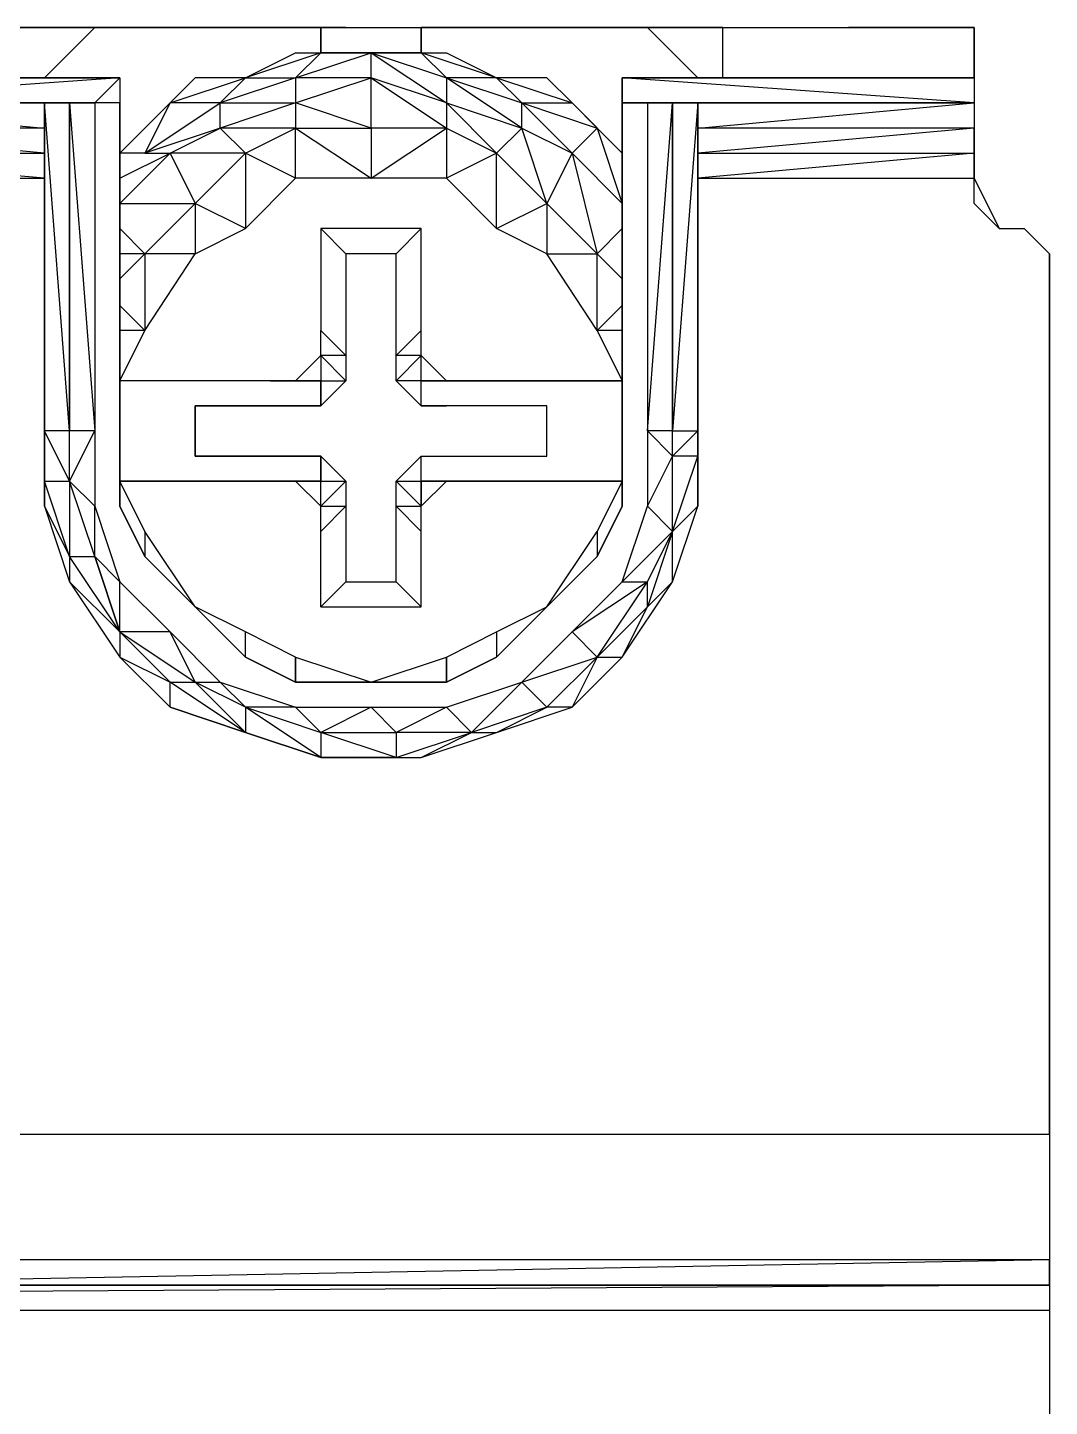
# Model space of a CAD drawing. Extents: x 0 to 75, y 0 to 130.
# Drawn here: x 56.15 to 74.81, y 104.82 to 130 of the extents above; entities that cross this region are included whole.
import ezdxf

# ---------------------------------------------------------------- set-up
doc = ezdxf.new("R2010")
doc.units = 0

# ---------------------------------------------------------------- blocks, each defined once
blk = doc.blocks.new('ezc100-1')
at = {"extrusion": (0, -2e-16, -1)}
for p, q in [((-23692.524, 27764.329), (-23700.323, 27764.329)), ((-23700.323, 27764.329), (-23692.524, 27764.329)), ((-23697.111, 27764.329), (-23698.029, 27763.411)), ((-23698.029, 27763.411), (-23697.111, 27764.329)), ((-23697.111, 27764.329), (-23698.029, 27763.411)), ((-23697.111, 27764.329), (-23687.018, 27764.329)), ((-23697.111, 27764.329), (-23687.018, 27764.329)), ((-23697.111, 27764.329), (-23692.982, 27764.329)), ((-23692.982, 27764.329), (-23697.111, 27764.329)), ((-23692.982, 27763.87), (-23692.982, 27764.329)), ((-23692.982, 27764.329), (-23692.982, 27763.87)), ((-23691.147, 27764.329), (-23691.147, 27763.87)), ((-23691.147, 27763.87), (-23691.147, 27764.329)), ((-23687.018, 27764.329), (-23691.147, 27764.329)), ((-23691.147, 27764.329), (-23687.018, 27764.329)), ((-23687.018, 27764.329), (-23686.1, 27763.411)), ((-23686.1, 27763.411), (-23687.018, 27764.329)), ((-23687.018, 27764.329), (-23686.1, 27763.411)), ((-23685.642, 27764.329), (-23687.018, 27764.329)), ((-23687.018, 27764.329), (-23685.642, 27764.329)), ((-23685.642, 27763.411), (-23685.642, 27764.329)), ((-23685.642, 27763.411), (-23685.642, 27764.329)), ((-23685.642, 27764.329), (-23681.054, 27764.329)), ((-23681.054, 27764.329), (-23683.348, 27764.329)), ((-23683.348, 27764.329), (-23681.054, 27764.329)), ((-23681.054, 27763.411), (-23681.054, 27764.329)), ((-23681.054, 27764.329), (-23681.054, 27763.411)), ((-23692.982, 27763.87), (-23694.359, 27763.411)), ((-23694.359, 27763.411), (-23693.441, 27763.87)), ((-23692.982, 27763.87), (-23693.441, 27763.411)), ((-23693.441, 27763.411), (-23692.065, 27763.87)), ((-23693.441, 27763.87), (-23692.982, 27763.87)), ((-23692.065, 27763.87), (-23692.982, 27763.87)), ((-23692.065, 27763.87), (-23692.982, 27763.87)), ((-23692.982, 27763.87), (-23691.147, 27763.87)), ((-23692.982, 27763.87), (-23692.982, 27763.87)), ((-23692.065, 27763.411), (-23692.065, 27763.87)), ((-23692.065, 27763.87), (-23690.688, 27762.952)), ((-23691.147, 27763.87), (-23692.065, 27763.87)), ((-23692.065, 27763.87), (-23690.688, 27763.411)), ((-23691.147, 27763.87), (-23692.065, 27763.87)), ((-23690.688, 27763.411), (-23691.147, 27763.87)), ((-23689.771, 27763.411), (-23691.147, 27763.87)), ((-23691.147, 27763.87), (-23690.688, 27763.87)), ((-23690.688, 27763.87), (-23689.771, 27763.411)), ((-23703.076, 27763.411), (-23696.653, 27763.411)), ((-23696.653, 27763.411), (-23703.076, 27762.952)), ((-23703.076, 27763.411), (-23696.653, 27763.411)), ((-23696.653, 27763.411), (-23703.076, 27763.411)), ((-23703.076, 27763.411), (-23696.653, 27763.411)), ((-23696.653, 27763.411), (-23703.076, 27763.411)), ((-23698.947, 27763.411), (-23696.653, 27763.411)), ((-23697.111, 27762.952), (-23696.653, 27763.411)), ((-23696.653, 27763.411), (-23696.653, 27762.952)), ((-23696.653, 27763.411), (-23696.653, 27763.411)), ((-23696.653, 27763.411), (-23696.653, 27762.952)), ((-23695.276, 27763.411), (-23695.735, 27762.952)), ((-23695.735, 27762.952), (-23694.359, 27763.411)), ((-23694.359, 27763.411), (-23695.276, 27763.411)), ((-23693.441, 27763.411), (-23694.818, 27762.952)), ((-23694.818, 27762.952), (-23694.359, 27763.411)), ((-23694.359, 27763.411), (-23693.441, 27763.411)), ((-23693.441, 27763.411), (-23693.441, 27762.952)), ((-23693.441, 27762.952), (-23692.065, 27763.411)), ((-23692.065, 27763.411), (-23693.441, 27763.411)), ((-23692.065, 27762.493), (-23692.065, 27763.411)), ((-23690.688, 27762.952), (-23692.065, 27763.411)), ((-23692.065, 27763.411), (-23690.688, 27762.493)), ((-23690.688, 27763.411), (-23690.688, 27763.411)), ((-23689.312, 27762.493), (-23690.688, 27763.411)), ((-23690.688, 27763.411), (-23689.312, 27762.952)), ((-23689.771, 27763.411), (-23690.688, 27763.411)), ((-23690.688, 27763.411), (-23690.688, 27762.952)), ((-23689.312, 27762.952), (-23689.771, 27763.411)), ((-23688.853, 27763.411), (-23689.771, 27763.411)), ((-23689.771, 27763.411), (-23688.394, 27762.952)), ((-23688.394, 27762.952), (-23688.853, 27763.411)), ((-23687.477, 27763.411), (-23685.642, 27763.411)), ((-23687.477, 27763.411), (-23681.054, 27763.411)), ((-23681.054, 27762.952), (-23687.477, 27763.411)), ((-23681.054, 27763.411), (-23687.477, 27763.411)), ((-23687.477, 27763.411), (-23681.054, 27763.411)), ((-23681.054, 27763.411), (-23687.477, 27763.411)), ((-23687.477, 27763.411), (-23681.054, 27763.411)), ((-23687.477, 27762.952), (-23687.477, 27763.411)), ((-23687.477, 27763.411), (-23687.477, 27762.952)), ((-23681.054, 27763.411), (-23681.054, 27762.952)), ((-23681.054, 27763.411), (-23681.054, 27762.952)), ((-23698.029, 27762.952), (-23703.076, 27762.952)), ((-23703.076, 27762.952), (-23698.029, 27762.493)), ((-23703.076, 27762.952), (-23697.57, 27762.952)), ((-23697.57, 27762.952), (-23703.076, 27762.952)), ((-23697.57, 27762.952), (-23703.076, 27762.952)), ((-23703.076, 27762.952), (-23697.111, 27762.952)), ((-23698.029, 27762.952), (-23697.57, 27762.952)), ((-23697.57, 27756.961), (-23698.029, 27762.952)), ((-23698.029, 27762.952), (-23698.029, 27756.961)), ((-23698.029, 27762.493), (-23698.029, 27762.952)), ((-23698.029, 27762.952), (-23698.029, 27762.952)), ((-23697.57, 27762.952), (-23697.57, 27756.961)), ((-23697.57, 27756.961), (-23697.57, 27762.952)), ((-23697.57, 27762.952), (-23697.111, 27756.961)), ((-23697.111, 27762.952), (-23697.57, 27762.952)), ((-23697.111, 27762.952), (-23697.111, 27756.961)), ((-23696.653, 27762.952), (-23697.111, 27762.952)), ((-23695.735, 27762.952), (-23696.653, 27762.035)), ((-23696.653, 27762.952), (-23696.653, 27756.961)), ((-23696.653, 27756.961), (-23696.653, 27762.952)), ((-23695.735, 27762.952), (-23696.194, 27762.035)), ((-23696.194, 27762.035), (-23694.818, 27762.952)), ((-23696.194, 27762.493), (-23695.735, 27762.952)), ((-23694.818, 27762.952), (-23695.735, 27762.952)), ((-23693.441, 27762.952), (-23694.818, 27762.493)), ((-23694.818, 27762.493), (-23694.818, 27762.952)), ((-23694.818, 27762.952), (-23693.441, 27762.952)), ((-23692.065, 27762.493), (-23693.441, 27762.952)), ((-23693.441, 27762.952), (-23693.441, 27762.493)), ((-23689.771, 27762.035), (-23690.688, 27762.952)), ((-23690.688, 27762.952), (-23689.312, 27762.493)), ((-23690.688, 27762.952), (-23690.688, 27762.493)), ((-23688.394, 27762.035), (-23689.312, 27762.952)), ((-23689.312, 27762.952), (-23688.394, 27762.952)), ((-23689.312, 27762.952), (-23687.936, 27762.493)), ((-23689.312, 27762.493), (-23689.312, 27762.952)), ((-23688.394, 27762.952), (-23687.936, 27762.493)), ((-23687.477, 27762.035), (-23688.394, 27762.952)), ((-23688.394, 27762.952), (-23687.936, 27762.493)), ((-23681.054, 27762.952), (-23687.477, 27762.952)), ((-23687.477, 27762.952), (-23687.018, 27762.952)), ((-23687.477, 27756.961), (-23687.477, 27762.952)), ((-23687.477, 27762.952), (-23687.477, 27756.961)), ((-23686.559, 27762.952), (-23687.018, 27762.952)), ((-23687.018, 27762.952), (-23687.018, 27756.961)), ((-23687.018, 27756.961), (-23686.559, 27762.952)), ((-23687.018, 27762.952), (-23681.054, 27762.952)), ((-23686.1, 27762.952), (-23686.559, 27756.961)), ((-23686.559, 27756.961), (-23686.559, 27762.952)), ((-23686.559, 27762.952), (-23686.559, 27756.961)), ((-23686.559, 27762.952), (-23681.054, 27762.952)), ((-23681.054, 27762.952), (-23686.559, 27762.952)), ((-23686.559, 27762.952), (-23686.1, 27762.952)), ((-23686.1, 27756.961), (-23686.1, 27762.952)), ((-23681.054, 27762.952), (-23686.1, 27762.952)), ((-23686.1, 27762.952), (-23686.1, 27762.493)), ((-23686.1, 27762.493), (-23681.054, 27762.952)), ((-23681.054, 27762.952), (-23681.054, 27762.493)), ((-23681.054, 27762.952), (-23681.054, 27762.493)), ((-23681.054, 27762.952), (-23681.054, 27762.952)), ((-23681.054, 27762.952), (-23681.054, 27762.952)), ((-23681.054, 27762.952), (-23681.054, 27762.493)), ((-23698.029, 27762.493), (-23703.076, 27762.493)), ((-23698.029, 27762.035), (-23703.076, 27762.493)), ((-23698.029, 27762.035), (-23698.029, 27762.493)), ((-23698.029, 27756.961), (-23698.029, 27762.493)), ((-23696.653, 27762.035), (-23696.194, 27762.493)), ((-23694.818, 27762.493), (-23696.194, 27762.035)), ((-23695.735, 27762.035), (-23694.818, 27762.493)), ((-23693.441, 27762.493), (-23694.818, 27762.493)), ((-23694.818, 27762.493), (-23694.359, 27762.035)), ((-23694.359, 27762.035), (-23693.441, 27762.493)), ((-23693.441, 27762.493), (-23692.065, 27762.493)), ((-23693.441, 27761.576), (-23693.441, 27762.493)), ((-23693.441, 27762.493), (-23692.065, 27761.576)), ((-23692.065, 27761.576), (-23690.688, 27762.493)), ((-23690.688, 27762.493), (-23692.065, 27762.493)), ((-23692.065, 27762.493), (-23692.065, 27761.576)), ((-23690.688, 27762.493), (-23689.771, 27762.035)), ((-23690.688, 27762.493), (-23690.688, 27761.576)), ((-23689.771, 27762.035), (-23689.312, 27762.493)), ((-23689.312, 27762.493), (-23688.394, 27762.035)), ((-23688.853, 27761.117), (-23689.312, 27762.493)), ((-23687.936, 27762.493), (-23688.394, 27762.035)), ((-23687.477, 27762.035), (-23687.936, 27762.493)), ((-23687.936, 27762.493), (-23687.477, 27761.117)), ((-23687.936, 27762.493), (-23687.477, 27762.035)), ((-23681.054, 27762.493), (-23686.1, 27762.035)), ((-23686.1, 27762.035), (-23686.1, 27762.493)), ((-23681.054, 27762.493), (-23686.1, 27762.493)), ((-23686.1, 27762.493), (-23686.1, 27756.961)), ((-23681.054, 27762.493), (-23681.054, 27762.035)), ((-23681.054, 27762.035), (-23681.054, 27762.493)), ((-23681.054, 27762.493), (-23681.054, 27761.576)), ((-23703.076, 27762.035), (-23698.029, 27762.035)), ((-23698.029, 27761.576), (-23703.076, 27762.035)), ((-23698.029, 27756.961), (-23698.029, 27762.035)), ((-23698.029, 27762.035), (-23698.029, 27761.576)), ((-23696.194, 27762.035), (-23696.653, 27762.035)), ((-23696.653, 27761.576), (-23695.735, 27762.035)), ((-23695.735, 27762.035), (-23696.653, 27761.117)), ((-23696.194, 27762.035), (-23695.735, 27762.035)), ((-23694.359, 27762.035), (-23695.735, 27762.035)), ((-23695.735, 27762.035), (-23695.276, 27761.117)), ((-23695.276, 27761.117), (-23694.359, 27762.035)), ((-23693.441, 27761.576), (-23694.359, 27762.035)), ((-23694.359, 27762.035), (-23694.359, 27760.658)), ((-23689.771, 27762.035), (-23690.688, 27761.576)), ((-23689.771, 27760.658), (-23689.771, 27762.035)), ((-23688.853, 27761.117), (-23689.771, 27762.035)), ((-23688.394, 27762.035), (-23688.853, 27761.117)), ((-23687.477, 27761.117), (-23688.394, 27762.035)), ((-23688.394, 27762.035), (-23687.936, 27760.199)), ((-23681.054, 27762.035), (-23686.1, 27761.576)), ((-23686.1, 27761.576), (-23686.1, 27762.035)), ((-23686.1, 27762.035), (-23681.054, 27762.035)), ((-23686.1, 27762.035), (-23686.1, 27756.961)), ((-23686.1, 27756.961), (-23686.1, 27762.035)), ((-23681.054, 27761.576), (-23681.054, 27762.035)), ((-23681.054, 27761.576), (-23681.054, 27762.035)), ((-23681.054, 27762.035), (-23681.054, 27761.576)), ((-23703.076, 27761.576), (-23698.029, 27761.576)), ((-23698.029, 27756.961), (-23698.029, 27761.576)), ((-23694.359, 27760.658), (-23693.441, 27761.576)), ((-23692.065, 27761.576), (-23693.441, 27761.576)), ((-23692.065, 27761.576), (-23692.065, 27761.576)), ((-23690.688, 27761.576), (-23692.065, 27761.576)), ((-23690.688, 27761.576), (-23689.771, 27760.658)), ((-23686.1, 27756.961), (-23686.1, 27761.576)), ((-23686.1, 27761.576), (-23681.054, 27761.576)), ((-23681.054, 27761.117), (-23681.054, 27761.576)), ((-23681.054, 27761.576), (-23680.595, 27760.658)), ((-23696.653, 27761.117), (-23695.276, 27761.117)), ((-23695.276, 27761.117), (-23696.194, 27760.199)), ((-23694.359, 27760.658), (-23695.276, 27761.117)), ((-23695.276, 27761.117), (-23695.276, 27760.199)), ((-23689.771, 27760.658), (-23688.853, 27761.117)), ((-23688.853, 27761.117), (-23688.853, 27760.199)), ((-23687.936, 27760.199), (-23688.853, 27761.117)), ((-23680.595, 27760.658), (-23681.054, 27761.117)), ((-23680.595, 27760.658), (-23681.054, 27761.117)), ((-23681.054, 27761.117), (-23680.595, 27760.658)), ((-23696.194, 27760.199), (-23696.653, 27760.658)), ((-23695.276, 27760.199), (-23694.359, 27760.658)), ((-23691.147, 27760.658), (-23692.982, 27760.658)), ((-23692.982, 27760.658), (-23692.982, 27758.796)), ((-23692.982, 27760.658), (-23692.524, 27760.199)), ((-23691.147, 27760.658), (-23691.606, 27760.199)), ((-23691.147, 27758.796), (-23691.147, 27760.658)), ((-23688.853, 27760.199), (-23689.771, 27760.658)), ((-23687.936, 27760.199), (-23687.477, 27760.658)), ((-23680.595, 27760.658), (-23680.136, 27760.658)), ((-23680.136, 27760.658), (-23679.677, 27760.199)), ((-23679.677, 27760.199), (-23680.136, 27760.658)), ((-23680.136, 27760.658), (-23679.677, 27760.199)), ((-23696.653, 27759.741), (-23696.194, 27760.199)), ((-23696.194, 27760.199), (-23696.653, 27760.199)), ((-23696.194, 27758.796), (-23695.276, 27760.199)), ((-23695.276, 27760.199), (-23696.194, 27760.199)), ((-23696.194, 27760.199), (-23696.194, 27758.796)), ((-23691.606, 27760.199), (-23692.524, 27760.199)), ((-23692.524, 27760.199), (-23692.524, 27758.337)), ((-23691.606, 27758.337), (-23691.606, 27760.199)), ((-23687.936, 27758.796), (-23688.853, 27760.199)), ((-23688.853, 27760.199), (-23687.936, 27760.199)), ((-23687.936, 27760.199), (-23687.477, 27759.741)), ((-23687.936, 27758.796), (-23687.936, 27760.199)), ((-23679.677, 27760.199), (-23679.677, 27744.115)), ((-23679.677, 27744.115), (-23679.677, 27760.199)), ((-23696.653, 27759.255), (-23696.194, 27758.796)), ((-23687.477, 27759.255), (-23687.936, 27758.796)), ((-23696.653, 27757.878), (-23696.194, 27758.796)), ((-23696.194, 27758.796), (-23696.653, 27758.796)), ((-23692.982, 27758.796), (-23692.524, 27758.337)), ((-23692.982, 27758.337), (-23692.982, 27758.796)), ((-23691.606, 27758.337), (-23691.147, 27758.796)), ((-23691.147, 27758.337), (-23691.147, 27758.796)), ((-23687.936, 27758.796), (-23687.477, 27757.878)), ((-23687.477, 27758.796), (-23687.936, 27758.796)), ((-23692.982, 27758.337), (-23693.441, 27757.878)), ((-23692.982, 27758.337), (-23692.982, 27757.878)), ((-23692.524, 27757.878), (-23692.982, 27758.337)), ((-23692.982, 27758.337), (-23692.982, 27757.878)), ((-23692.524, 27758.337), (-23692.982, 27758.337)), ((-23692.524, 27758.337), (-23692.524, 27757.878)), ((-23691.606, 27757.878), (-23691.147, 27758.337)), ((-23691.147, 27758.337), (-23691.606, 27758.337)), ((-23691.606, 27757.878), (-23691.606, 27758.337)), ((-23691.147, 27757.878), (-23691.147, 27758.337)), ((-23690.688, 27757.878), (-23691.147, 27758.337)), ((-23693.9, 27757.878), (-23696.653, 27757.878)), ((-23693.9, 27757.878), (-23696.653, 27757.878)), ((-23693.9, 27757.878), (-23693.441, 27757.878)), ((-23693.441, 27757.878), (-23693.9, 27757.878)), ((-23693.441, 27757.878), (-23693.9, 27757.878)), ((-23693.441, 27757.878), (-23692.982, 27757.878)), ((-23692.982, 27757.878), (-23693.441, 27757.878)), ((-23692.982, 27757.878), (-23693.441, 27757.878)), ((-23692.982, 27757.878), (-23692.982, 27757.42)), ((-23692.982, 27757.42), (-23692.982, 27757.878)), ((-23692.982, 27757.878), (-23692.524, 27757.878)), ((-23692.524, 27757.878), (-23692.982, 27757.42)), ((-23691.147, 27757.878), (-23691.606, 27757.878)), ((-23691.147, 27757.42), (-23691.606, 27757.878)), ((-23691.147, 27757.42), (-23691.147, 27757.878)), ((-23691.147, 27757.878), (-23690.688, 27757.878)), ((-23690.688, 27757.878), (-23691.147, 27757.878)), ((-23690.688, 27757.878), (-23691.147, 27757.878)), ((-23691.147, 27757.878), (-23690.688, 27757.878)), ((-23691.147, 27757.42), (-23691.147, 27757.878)), ((-23690.688, 27757.878), (-23690.23, 27757.878)), ((-23690.23, 27757.878), (-23690.688, 27757.878)), ((-23690.688, 27757.878), (-23690.688, 27757.878)), ((-23690.23, 27757.878), (-23690.688, 27757.878)), ((-23690.23, 27757.878), (-23687.477, 27757.878)), ((-23687.477, 27757.878), (-23690.23, 27757.878)), ((-23695.276, 27756.502), (-23695.276, 27757.42)), ((-23695.276, 27757.42), (-23693.441, 27757.42)), ((-23693.441, 27757.42), (-23695.276, 27757.42)), ((-23695.276, 27757.42), (-23695.276, 27756.502)), ((-23693.441, 27757.42), (-23692.982, 27757.42)), ((-23692.982, 27757.42), (-23693.441, 27757.42)), ((-23690.688, 27757.42), (-23691.147, 27757.42)), ((-23691.147, 27757.42), (-23690.688, 27757.42)), ((-23690.688, 27757.42), (-23691.147, 27757.42)), ((-23688.853, 27757.42), (-23690.688, 27757.42)), ((-23688.853, 27757.42), (-23690.688, 27757.42)), ((-23688.853, 27756.502), (-23688.853, 27757.42)), ((-23688.853, 27756.502), (-23688.853, 27757.42)), ((-23698.029, 27755.585), (-23698.029, 27756.961)), ((-23698.029, 27756.961), (-23698.029, 27756.043)), ((-23697.57, 27756.043), (-23698.029, 27756.961)), ((-23698.029, 27756.961), (-23698.029, 27756.043)), ((-23697.57, 27756.961), (-23698.029, 27756.961)), ((-23697.57, 27756.043), (-23697.57, 27756.961)), ((-23697.57, 27756.043), (-23697.111, 27756.961)), ((-23697.111, 27756.961), (-23697.57, 27756.961)), ((-23697.111, 27756.961), (-23697.111, 27755.585)), ((-23696.653, 27756.961), (-23696.653, 27755.585)), ((-23696.653, 27755.585), (-23696.653, 27756.961)), ((-23687.477, 27755.585), (-23687.477, 27756.961)), ((-23687.477, 27756.961), (-23687.477, 27755.585)), ((-23686.559, 27756.961), (-23687.018, 27756.961)), ((-23686.559, 27756.502), (-23687.018, 27756.961)), ((-23687.018, 27756.961), (-23687.018, 27755.585)), ((-23686.559, 27756.502), (-23686.559, 27756.961)), ((-23686.559, 27756.961), (-23686.1, 27756.961)), ((-23686.559, 27756.502), (-23686.1, 27756.961)), ((-23686.1, 27756.961), (-23686.1, 27756.502)), ((-23686.1, 27755.585), (-23686.1, 27756.961)), ((-23693.441, 27756.502), (-23695.276, 27756.502)), ((-23695.276, 27756.502), (-23693.441, 27756.502)), ((-23693.441, 27756.502), (-23692.982, 27756.502)), ((-23693.441, 27756.502), (-23692.982, 27756.502)), ((-23692.982, 27756.502), (-23693.441, 27756.502)), ((-23693.441, 27756.502), (-23693.441, 27756.502)), ((-23692.982, 27756.502), (-23692.524, 27756.043)), ((-23692.982, 27756.043), (-23692.982, 27756.502)), ((-23692.982, 27756.502), (-23692.982, 27756.043)), ((-23691.606, 27756.043), (-23691.147, 27756.502)), ((-23691.147, 27756.043), (-23691.147, 27756.502)), ((-23691.147, 27756.502), (-23690.688, 27756.502)), ((-23691.147, 27756.043), (-23691.147, 27756.502)), ((-23691.147, 27756.502), (-23690.688, 27756.502)), ((-23691.147, 27756.502), (-23690.688, 27756.502)), ((-23690.688, 27756.502), (-23688.853, 27756.502)), ((-23690.688, 27756.502), (-23688.853, 27756.502)), ((-23687.018, 27755.585), (-23686.559, 27756.502)), ((-23686.559, 27755.126), (-23686.1, 27756.502)), ((-23686.559, 27756.502), (-23686.559, 27756.502)), ((-23686.559, 27755.126), (-23686.559, 27756.502)), ((-23686.1, 27756.502), (-23686.559, 27756.502)), ((-23686.559, 27755.126), (-23686.1, 27756.502)), ((-23686.1, 27756.502), (-23686.1, 27755.585)), ((-23698.029, 27756.043), (-23697.57, 27756.043)), ((-23698.029, 27756.043), (-23698.029, 27756.043)), ((-23697.57, 27754.667), (-23698.029, 27756.043)), ((-23698.029, 27756.043), (-23698.029, 27755.585)), ((-23697.111, 27754.667), (-23697.57, 27756.043)), ((-23697.57, 27756.043), (-23697.57, 27754.667)), ((-23697.111, 27755.585), (-23697.57, 27756.043)), ((-23693.9, 27756.043), (-23696.653, 27756.043)), ((-23696.194, 27755.126), (-23696.653, 27756.043)), ((-23696.653, 27756.043), (-23693.9, 27756.043)), ((-23693.9, 27756.043), (-23693.441, 27756.043)), ((-23693.441, 27756.043), (-23693.9, 27756.043)), ((-23693.9, 27756.043), (-23693.441, 27756.043)), ((-23693.441, 27756.043), (-23692.982, 27756.043)), ((-23692.982, 27756.043), (-23693.441, 27756.043)), ((-23693.441, 27756.043), (-23692.982, 27756.043)), ((-23692.982, 27756.043), (-23693.441, 27756.043)), ((-23693.441, 27756.043), (-23692.982, 27755.585)), ((-23692.524, 27756.043), (-23692.982, 27755.585)), ((-23692.982, 27755.585), (-23692.982, 27756.043)), ((-23692.982, 27756.043), (-23692.524, 27756.043)), ((-23692.524, 27756.043), (-23692.524, 27755.585)), ((-23691.606, 27755.585), (-23691.606, 27756.043)), ((-23691.606, 27756.043), (-23691.147, 27756.043)), ((-23691.147, 27755.585), (-23691.606, 27756.043)), ((-23690.688, 27756.043), (-23691.147, 27756.043)), ((-23691.147, 27756.043), (-23690.688, 27756.043)), ((-23690.688, 27756.043), (-23691.147, 27756.043)), ((-23691.147, 27756.043), (-23691.147, 27755.585)), ((-23691.147, 27755.585), (-23691.147, 27756.043)), ((-23691.147, 27755.585), (-23690.688, 27756.043)), ((-23690.23, 27756.043), (-23690.688, 27756.043)), ((-23690.688, 27756.043), (-23690.23, 27756.043)), ((-23690.688, 27756.043), (-23690.23, 27756.043)), ((-23687.477, 27756.043), (-23690.23, 27756.043)), ((-23690.23, 27756.043), (-23687.477, 27756.043)), ((-23687.477, 27756.043), (-23687.936, 27755.126)), ((-23698.029, 27755.585), (-23697.57, 27754.667)), ((-23698.029, 27755.585), (-23698.029, 27755.585)), ((-23698.029, 27755.585), (-23697.57, 27754.208)), ((-23697.111, 27754.667), (-23697.111, 27755.585)), ((-23697.111, 27755.585), (-23696.653, 27754.208)), ((-23696.653, 27755.585), (-23696.194, 27754.667)), ((-23696.194, 27754.667), (-23696.653, 27755.585)), ((-23692.982, 27755.585), (-23692.524, 27755.585)), ((-23692.524, 27755.585), (-23692.982, 27755.126)), ((-23692.982, 27755.126), (-23692.982, 27755.585)), ((-23692.524, 27755.585), (-23692.524, 27754.208)), ((-23691.606, 27754.208), (-23691.606, 27755.585)), ((-23691.147, 27755.126), (-23691.606, 27755.585)), ((-23691.606, 27755.585), (-23691.147, 27755.585)), ((-23691.147, 27755.126), (-23691.147, 27755.585)), ((-23687.936, 27754.667), (-23687.477, 27755.585)), ((-23687.477, 27755.585), (-23687.936, 27754.667)), ((-23687.477, 27754.208), (-23687.018, 27755.585)), ((-23687.018, 27755.585), (-23686.559, 27755.126)), ((-23686.1, 27755.585), (-23686.559, 27755.126)), ((-23686.559, 27754.208), (-23686.1, 27755.585)), ((-23695.276, 27753.749), (-23696.194, 27755.126)), ((-23696.194, 27755.126), (-23696.194, 27754.667)), ((-23692.982, 27753.749), (-23692.982, 27755.126)), ((-23691.147, 27753.749), (-23691.147, 27755.126)), ((-23688.853, 27753.749), (-23687.936, 27755.126)), ((-23687.936, 27755.126), (-23687.936, 27754.667)), ((-23686.559, 27755.126), (-23687.477, 27754.208)), ((-23687.018, 27754.208), (-23686.559, 27755.126)), ((-23686.559, 27755.126), (-23687.018, 27753.749)), ((-23687.018, 27754.208), (-23686.559, 27755.126)), ((-23686.559, 27754.208), (-23686.559, 27755.126)), ((-23686.559, 27755.126), (-23686.559, 27755.126)), ((-23697.57, 27754.667), (-23697.111, 27754.667)), ((-23696.653, 27753.291), (-23697.57, 27754.667)), ((-23697.57, 27754.667), (-23697.57, 27754.208)), ((-23696.653, 27754.208), (-23697.111, 27754.667)), ((-23697.111, 27754.667), (-23696.653, 27753.291)), ((-23696.653, 27753.291), (-23697.111, 27754.667)), ((-23696.194, 27754.667), (-23695.276, 27753.749)), ((-23695.276, 27753.749), (-23696.194, 27754.667)), ((-23688.853, 27753.749), (-23687.936, 27754.667)), ((-23687.936, 27754.667), (-23688.853, 27753.749)), ((-23697.57, 27754.208), (-23696.653, 27753.291)), ((-23697.57, 27754.208), (-23697.57, 27754.208)), ((-23697.57, 27754.208), (-23696.653, 27752.832)), ((-23696.653, 27753.291), (-23696.653, 27754.208)), ((-23696.653, 27754.208), (-23695.735, 27753.291)), ((-23692.524, 27754.208), (-23692.982, 27753.749)), ((-23692.524, 27754.208), (-23691.606, 27754.208)), ((-23691.147, 27753.749), (-23691.606, 27754.208)), ((-23687.018, 27754.208), (-23688.394, 27753.291)), ((-23688.394, 27753.291), (-23687.477, 27754.208)), ((-23687.936, 27752.832), (-23687.018, 27754.208)), ((-23687.477, 27754.208), (-23687.018, 27754.208)), ((-23687.477, 27752.832), (-23686.559, 27754.208)), ((-23687.018, 27753.749), (-23686.559, 27754.208)), ((-23687.018, 27753.749), (-23687.018, 27754.208)), ((-23694.359, 27753.291), (-23695.276, 27753.749)), ((-23695.276, 27753.749), (-23694.359, 27752.832)), ((-23694.359, 27752.832), (-23695.276, 27753.749)), ((-23692.982, 27753.749), (-23691.147, 27753.749)), ((-23689.771, 27753.291), (-23688.853, 27753.749)), ((-23689.771, 27752.832), (-23688.853, 27753.749)), ((-23688.853, 27753.749), (-23689.771, 27752.832)), ((-23687.936, 27752.832), (-23687.018, 27753.749)), ((-23687.018, 27753.749), (-23687.936, 27752.832)), ((-23687.477, 27752.832), (-23687.018, 27753.749)), ((-23695.735, 27753.291), (-23696.653, 27753.291)), ((-23696.653, 27753.291), (-23695.276, 27752.373)), ((-23695.735, 27752.373), (-23696.653, 27753.291)), ((-23696.653, 27753.291), (-23696.653, 27752.832)), ((-23695.735, 27752.373), (-23696.653, 27753.291)), ((-23695.276, 27752.373), (-23695.735, 27753.291)), ((-23695.735, 27753.291), (-23694.818, 27752.373)), ((-23693.441, 27752.832), (-23694.359, 27753.291)), ((-23694.359, 27752.832), (-23694.359, 27753.291)), ((-23690.688, 27752.832), (-23689.771, 27753.291)), ((-23689.771, 27753.291), (-23689.771, 27752.832)), ((-23689.312, 27752.373), (-23688.394, 27753.291)), ((-23689.312, 27752.373), (-23688.394, 27753.291)), ((-23688.394, 27753.291), (-23687.936, 27752.832)), ((-23696.653, 27752.832), (-23695.735, 27752.373)), ((-23696.653, 27752.832), (-23695.735, 27751.914)), ((-23694.359, 27752.832), (-23693.441, 27752.373)), ((-23693.441, 27752.373), (-23694.359, 27752.832)), ((-23693.441, 27752.832), (-23693.441, 27752.373)), ((-23693.441, 27752.373), (-23693.441, 27752.832)), ((-23693.441, 27752.832), (-23692.065, 27752.373)), ((-23692.065, 27752.373), (-23690.688, 27752.832)), ((-23690.688, 27752.832), (-23690.688, 27752.373)), ((-23690.688, 27752.373), (-23690.688, 27752.832)), ((-23690.688, 27752.373), (-23689.771, 27752.832)), ((-23689.771, 27752.832), (-23690.688, 27752.373)), ((-23689.312, 27752.373), (-23687.936, 27752.832)), ((-23688.853, 27751.914), (-23687.936, 27752.832)), ((-23687.936, 27752.832), (-23688.394, 27751.914)), ((-23688.394, 27751.914), (-23687.477, 27752.832)), ((-23687.936, 27752.832), (-23687.477, 27752.832)), ((-23695.735, 27751.914), (-23695.735, 27752.373)), ((-23695.735, 27752.373), (-23695.276, 27752.373)), ((-23694.359, 27751.455), (-23695.735, 27752.373)), ((-23694.359, 27751.914), (-23695.276, 27752.373)), ((-23695.276, 27752.373), (-23694.818, 27752.373)), ((-23695.276, 27752.373), (-23694.359, 27751.455)), ((-23694.818, 27752.373), (-23694.359, 27751.914)), ((-23694.818, 27752.373), (-23693.441, 27751.914)), ((-23693.441, 27752.373), (-23692.065, 27752.373)), ((-23692.065, 27752.373), (-23693.441, 27752.373)), ((-23692.065, 27752.373), (-23690.688, 27752.373)), ((-23690.688, 27752.373), (-23692.065, 27752.373)), ((-23690.688, 27751.914), (-23689.312, 27752.373)), ((-23689.312, 27752.373), (-23690.23, 27751.455)), ((-23690.23, 27751.455), (-23689.312, 27752.373)), ((-23688.853, 27751.914), (-23689.312, 27752.373)), ((-23694.359, 27751.455), (-23695.735, 27751.914)), ((-23695.735, 27751.914), (-23694.359, 27751.455)), ((-23692.982, 27750.997), (-23694.359, 27751.914)), ((-23694.359, 27751.914), (-23694.359, 27751.455)), ((-23693.441, 27751.914), (-23694.359, 27751.914)), ((-23694.359, 27751.914), (-23692.982, 27751.455)), ((-23692.982, 27751.455), (-23693.441, 27751.914)), ((-23693.441, 27751.914), (-23692.065, 27751.914)), ((-23692.065, 27751.914), (-23692.982, 27751.455)), ((-23691.606, 27751.455), (-23692.065, 27751.914)), ((-23692.065, 27751.914), (-23690.688, 27751.914)), ((-23690.688, 27751.914), (-23691.606, 27751.455)), ((-23690.23, 27751.455), (-23690.688, 27751.914)), ((-23688.853, 27751.914), (-23690.23, 27751.455)), ((-23689.771, 27751.455), (-23688.853, 27751.914)), ((-23689.771, 27751.455), (-23688.394, 27751.914)), ((-23688.394, 27751.914), (-23688.853, 27751.914)), ((-23692.982, 27750.997), (-23694.359, 27751.455)), ((-23694.359, 27751.455), (-23692.982, 27750.997)), ((-23694.359, 27751.455), (-23692.982, 27750.997)), ((-23691.606, 27750.997), (-23692.982, 27751.455)), ((-23692.982, 27751.455), (-23691.606, 27751.455)), ((-23692.982, 27751.455), (-23692.982, 27750.997)), ((-23691.606, 27750.997), (-23690.23, 27751.455)), ((-23691.606, 27751.455), (-23691.606, 27750.997)), ((-23690.23, 27751.455), (-23691.606, 27751.455)), ((-23691.147, 27750.997), (-23690.23, 27751.455)), ((-23691.147, 27750.997), (-23689.771, 27751.455)), ((-23690.23, 27751.455), (-23689.771, 27751.455)), ((-23691.606, 27750.997), (-23692.982, 27750.997)), ((-23692.982, 27750.997), (-23691.606, 27750.997)), ((-23692.982, 27750.997), (-23691.147, 27750.997)), ((-23691.606, 27750.997), (-23691.147, 27750.997)), ((-23701.241, 27744.115), (-23679.677, 27744.115)), ((-23701.241, 27744.115), (-23679.677, 27744.115)), ((-23679.677, 27744.115), (-23679.677, 27741.821)), ((-23679.677, 27744.115), (-23679.677, 27741.821)), ((-23679.677, 27741.821), (-23704.479, 27741.362)), ((-23679.677, 27741.821), (-23703.535, 27741.821)), ((-23679.677, 27741.821), (-23679.677, 27741.362)), ((-23679.677, 27741.362), (-23679.677, 27741.821)), ((-23754.487, 27741.362), (-23679.677, 27741.362)), ((-23679.677, 27741.362), (-23754.487, 27740.903)), ((-23754.487, 27741.362), (-23679.677, 27741.362)), ((-23679.677, 27741.362), (-23754.487, 27741.362)), ((-23704.479, 27741.362), (-23679.677, 27741.362)), ((-23679.677, 27741.362), (-23679.677, 27740.903)), ((-23679.677, 27741.362), (-23679.677, 27740.903)), ((-23754.487, 27740.903), (-23679.677, 27740.903)), ((-23679.677, 27740.903), (-23679.677, 27657.754)), ((-23679.677, 27740.903), (-23679.677, 27657.754))]:
    blk.add_line(p, q, dxfattribs=at)

msp = doc.modelspace()

# ---------------------------------------------------------------- block references
msp.add_blockref('ezc100-1', (23754.487, -27634.329))

doc.saveas('drawing.dxf')
